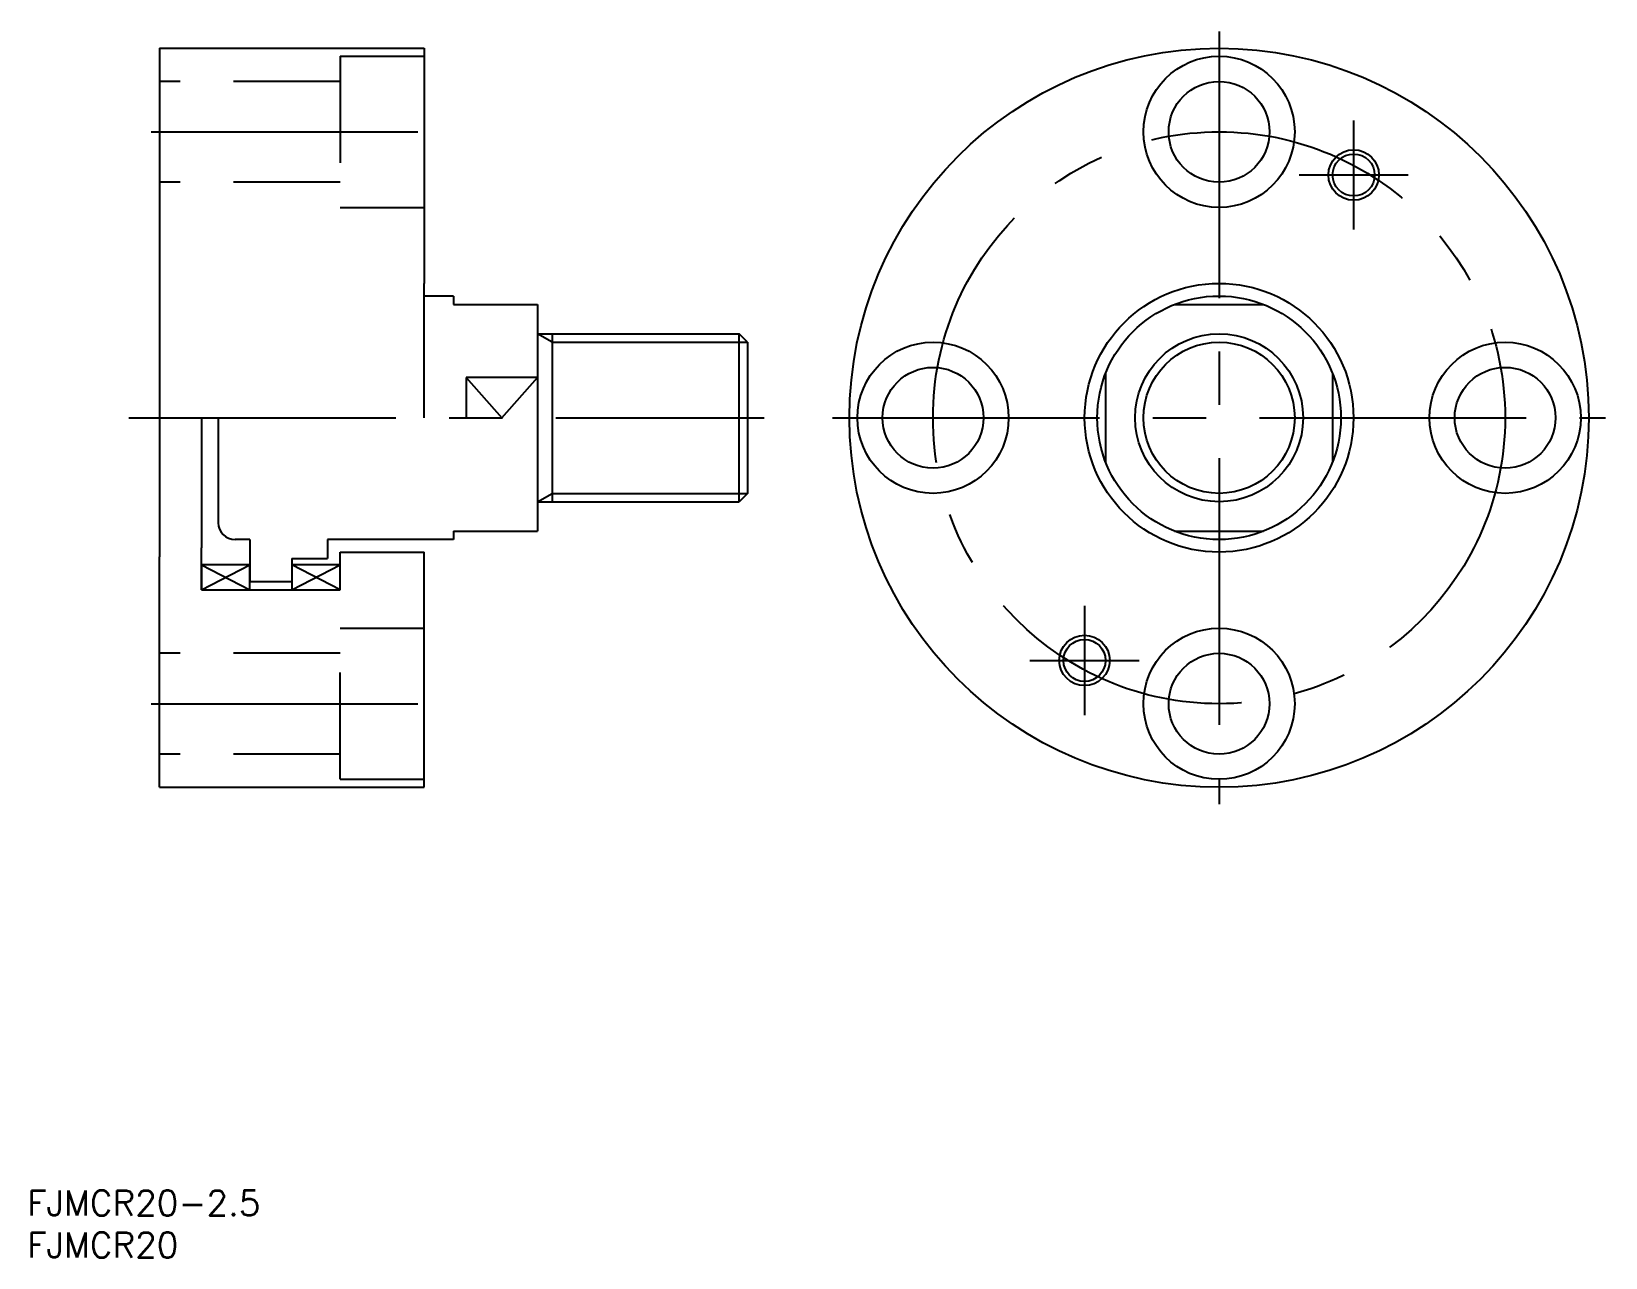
# Model space of a CAD drawing. Extents: x 48 to 236, y 5 to 151.
import ezdxf
from ezdxf.enums import TextEntityAlignment as Align

# ---------------------------------------------------------------- set-up
doc = ezdxf.new("R2010")
doc.units = 0
doc.linetypes.add('CENTER', pattern=[50.8, 31.75, -6.35, 6.35, -6.35])
doc.linetypes.add('DASHED', pattern=[19.05, 12.7, -6.35])
doc.layers.get('0').update_dxf_attribs({"linetype": 'CONTINUOUS'})
doc.layers.add('CENTER', color=1, linetype='CENTER')
doc.styles.get("Standard").update_dxf_attribs({"font": 'txt.shx', "bigfont": 'bigfont.shx'})

msp = doc.modelspace()

# ---------------------------------------------------------------- linework, layer by layer
at = {"color": 7, "linetype": 'CONTINUOUS'}
for p, q in [((63.43, 149.06), (63.43, 119.11)), ((63.43, 149.06), (94.93, 149.06)), ((94.93, 149.06), (94.93, 121.06)), ((94.93, 105.06), (94.93, 121.06)), ((63.43, 119.11), (63.43, 88.51)), ((98.43, 119.56), (94.93, 119.56)), ((98.43, 119.56), (98.43, 118.56)), ((98.43, 118.56), (108.43, 118.56)), ((108.43, 118.56), (108.43, 105.06)), ((184.27, 118.56), (194.85, 118.56)), ((108.43, 115.06), (132.43, 115.06)), ((110.16, 115.06), (110.16, 95.06)), ((132.43, 95.06), (132.43, 115.06)), ((133.43, 114.06), (132.43, 115.06)), ((133.43, 114.06), (133.43, 96.06)), ((99.93, 109.86), (99.93, 105.06)), ((99.93, 109.86), (104.18, 105.06)), ((108.43, 109.86), (99.93, 109.86)), ((104.18, 105.06), (108.43, 109.86)), ((176.06, 110.35), (176.06, 99.77)), ((203.06, 110.35), (203.06, 99.77)), ((68.43, 105.06), (68.43, 89.56)), ((70.43, 105.06), (70.43, 92.56)), ((108.43, 105.06), (108.43, 91.56)), ((133.43, 96.06), (132.43, 95.06)), ((108.43, 95.06), (132.43, 95.06)), ((74.18, 90.56), (72.43, 90.56)), ((74.18, 90.56), (74.18, 85.56)), ((83.43, 90.56), (83.43, 88.31)), ((98.43, 90.56), (83.43, 90.56)), ((98.43, 91.56), (98.43, 90.56)), ((98.43, 91.56), (108.43, 91.56)), ((184.27, 91.56), (194.85, 91.56)), ((63.43, 61.06), (63.43, 88.51)), ((68.43, 84.56), (68.43, 89.56)), ((79.18, 88.31), (79.18, 85.56)), ((79.18, 88.31), (83.43, 88.31)), ((84.93, 84.56), (84.93, 89.06)), ((84.93, 89.06), (94.93, 89.06)), ((94.93, 61.06), (94.93, 89.06)), ((68.43, 87.56), (68.43, 84.56)), ((68.43, 84.56), (74.18, 87.56)), ((68.43, 87.56), (74.18, 84.56)), ((74.18, 87.56), (68.43, 87.56)), ((74.18, 84.56), (74.18, 87.56)), ((79.18, 87.56), (79.18, 84.56)), ((79.18, 84.56), (84.93, 87.56)), ((84.93, 84.56), (79.18, 87.56)), ((84.93, 87.56), (79.18, 87.56)), ((84.93, 84.56), (84.93, 87.56)), ((68.43, 84.56), (74.18, 84.56)), ((68.43, 84.56), (84.93, 84.56)), ((74.18, 85.56), (79.18, 85.56)), ((79.18, 84.56), (84.93, 84.56)), ((63.43, 61.06), (94.93, 61.06))]:
    msp.add_line(p, q, dxfattribs=at)
at = {"color": 3, "linetype": 'DASHED'}
for p, q in [((84.93, 148.11), (94.93, 148.11)), ((84.93, 148.11), (84.93, 130.11)), ((84.93, 145.11), (63.43, 145.11)), ((84.93, 133.11), (63.43, 133.11)), ((84.93, 130.11), (94.93, 130.11)), ((84.93, 80.01), (94.93, 80.01)), ((84.93, 62.01), (84.93, 80.01)), ((84.93, 77.01), (63.43, 77.01)), ((84.93, 65.01), (63.43, 65.01)), ((84.93, 62.01), (94.93, 62.01))]:
    msp.add_line(p, q, dxfattribs=at)
at = {"color": 3, "linetype": 'CONTINUOUS'}
for p, q in [((110.16, 114.06), (108.43, 115.06)), ((110.16, 114.06), (133.43, 114.06)), ((108.43, 95.06), (110.16, 96.06)), ((110.16, 96.06), (133.43, 96.06))]:
    msp.add_line(p, q, dxfattribs=at)
at = {"color": 7, "linetype": 'CONTINUOUS'}
for centre, radius in [((189.56, 105.06), 44), ((189.56, 139.11), 9), ((189.56, 139.11), 6), ((205.58, 133.97), 2.5), ((189.56, 105.06), 16), ((189.56, 105.06), 14.5), ((189.56, 105.06), 10), ((155.51, 105.06), 9), ((223.61, 105.06), 9), ((155.51, 105.06), 6), ((223.61, 105.06), 6), ((189.56, 71.01), 9), ((173.54, 76.16), 2.5), ((189.56, 71.01), 6)]:
    msp.add_circle(centre, radius, dxfattribs=at)
at = {"color": 3, "linetype": 'CONTINUOUS'}
for centre, radius in [((205.58, 133.97), 3), ((189.56, 105.06), 9), ((173.54, 76.16), 3)]:
    msp.add_circle(centre, radius, dxfattribs=at)
at = {"color": 7, "linetype": 'CONTINUOUS'}
msp.add_arc((72.43, 92.56), 2, 180, 270, dxfattribs=at)
at = {"layer": 'CENTER', "color": 1, "linetype": 'CENTER'}
for p, q in [((189.56, 151.06), (189.56, 59.06)), ((62.43, 139.11), (96.54, 139.11)), ((205.58, 140.47), (205.58, 127.47)), ((199.08, 133.97), (212.08, 133.97)), ((59.8, 105.06), (113.43, 105.06)), ((59.8, 105.06), (135.43, 105.06)), ((143.56, 105.06), (235.56, 105.06)), ((173.54, 82.66), (173.54, 69.66)), ((167.04, 76.16), (180.04, 76.16)), ((62.43, 71.01), (97.04, 71.01))]:
    msp.add_line(p, q, dxfattribs=at)
msp.add_circle((189.56, 105.06), 34.05, dxfattribs=at)

# ---------------------------------------------------------------- texts
at = {"color": 7, "linetype": 'CONTINUOUS'}
for s, p in [('FJMCR20-2.5', (47.68, 11.56)), ('FJMCR20', (47.68, 6.56))]:
    msp.add_text(s, height=3, dxfattribs=at).set_placement(p, align=Align.MIDDLE_LEFT)

doc.saveas('drawing.dxf')
